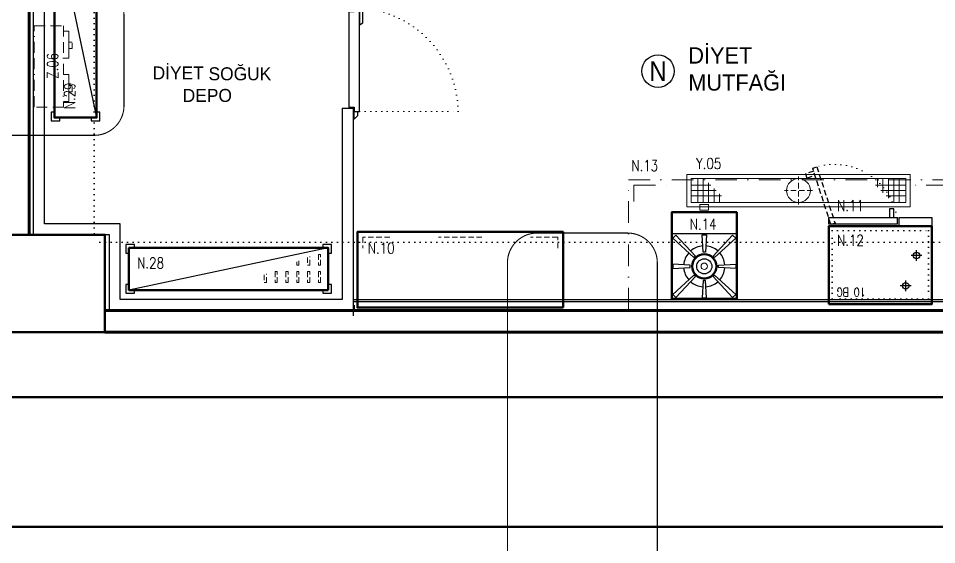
# Model space of a CAD drawing. Extents: x -228812 to 45006, y -308075 to -42938.
# Drawn here: x 30803 to 31651, y -48713 to -48227 of the extents above; entities that cross this region are included whole.
import ezdxf
from ezdxf.enums import TextEntityAlignment as Align

# ---------------------------------------------------------------- set-up
doc = ezdxf.new("R2010")
doc.units = 0
doc.header["$LTSCALE"] = 20
for name, pattern in [('( Hidden )', [0.375, 0.25, -0.125]), ('BORDER', [1.75, 0.5, -0.25, 0.5, -0.25, 0, -0.25]), ('DASHDOTX2', [2, 1, -0.5, 0, -0.5]), ('DASHED2', [0.375, 0.25, -0.125]), ('DOT', [0.25, 0, -0.25]), ('HIDDEN', [0.375, 0.25, -0.125])]:
    doc.linetypes.add(name, pattern=pattern)
doc.layers.get('0').update_dxf_attribs({"linetype": 'CONTINUOUS', "lineweight": 15})
doc.layers.get('DEFPOINTS').update_dxf_attribs({"linetype": 'CONTINUOUS'})
for name, color, linetype, lineweight in [('-DWG_ANA', 7, 'CONTINUOUS', 50), ('-DWG_DETAY1', 7, 'CONTINUOUS', 25), ('-DWG_DETAY2', 7, 'CONTINUOUS', 15), ('-DWG_DETAY4', 7, 'DOT', 18), ('-dwg_sdepo', 7, 'BORDER', 9), ('DUVAR', 7, 'CONTINUOUS', 60), ('DVL-C', 7, 'DASHDOTX2', 20), ('kapi-acilis', 43, 'DOT', 15), ('KOLON', 7, 'CONTINUOUS', 50), ('NO', 7, 'CONTINUOUS', 30), ('PLAN', 253, 'CONTINUOUS', 15), ('s-depo', 140, 'CONTINUOUS', 25), ('yerizg-a', 7, 'CONTINUOUS', 15), ('yerizg-b', 7, 'CONTINUOUS', 9)]:
    doc.layers.add(name, color=color, linetype=linetype, lineweight=lineweight)
for name, color, linetype in [('BL-N', 30, 'CONTINUOUS'), ('BL-Y', 144, 'CONTINUOUS'), ('BL-Z', 117, 'CONTINUOUS'), ('DETAY REFERASI', 7, 'CONTINUOUS'), ('KIRIS', 9, 'DOT'), ('SDNO', 7, 'CONTINUOUS'), ('SIVA', 7, 'CONTINUOUS'), ('YAZI', 170, 'CONTINUOUS'), ('yazi-blk', 7, 'CONTINUOUS'), ('YAZI_BLM_1', 7, 'CONTINUOUS'), ('YAZI_BLM_2', 10, 'CONTINUOUS'), ('YRNO', 7, 'CONTINUOUS')]:
    doc.layers.add(name, color=color, linetype=linetype)
doc.styles.add('BLM_YAZI', font='stylu.ttf', dxfattribs={"width": 0.8})
doc.styles.add('ROMANS', font='romans.shx', dxfattribs={"width": 0.8})
doc.styles.add('TROMANS', font='romanstw.shx', dxfattribs={"width": 0.8})
doc.styles.add('YAZI', font='times.ttf')
doc.dimstyles.new('BIRIM ADI', dxfattribs={"dimtxt": 30, "dimasz": 50, "dimexe": 25, "dimexo": 40, "dimgap": 15, "dimtad": 0, "dimtxsty": 'YAZI', "dimblk": 'OBLIQUE', "dimcen": 50, "dimadec": 0, "dimazin": 0, "dimtfac": 1, "dimtmove": 0, "dimatfit": 3, "dimfxl": 150, "dimfxlon": 1, "dimarcsym": 0})

# ---------------------------------------------------------------- blocks, each defined once
blk = doc.blocks.new('_OBLIQUE')
at = {"color": 0, "linetype": 'ByBlock'}
blk.add_line((-0.5, -0.5), (0.5, 0.5), dxfattribs=at)
blk = doc.blocks.new('*D9220')
at = {"layer": 'DEFPOINTS', "color": 0, "linetype": 'Continuous'}
for p in [(33757.87, -48516.5), (30622.87, -48686.5), (33757.87, -48941.63)]:
    blk.add_point(p, dxfattribs=at)
at = {"layer": 'YAZI', "color": 0, "lineweight": -2, "ltscale": 0.5}
for p, q in [((30622.87, -48791.63), (30622.87, -48966.63)), ((33757.87, -48791.63), (33757.87, -48966.63)), ((30622.87, -48941.63), (31978.07, -48941.63)), ((33757.87, -48941.63), (32402.68, -48941.63))]:
    blk.add_line(p, q, dxfattribs=at)
at = {"layer": 'YAZI', "color": 0, "linetype": 'Continuous', "lineweight": -2, "xscale": 50, "yscale": 50, "zscale": 50, "rotation": 180}
blk.add_blockref('_OBLIQUE', (30622.87, -48941.63), dxfattribs=at)
at = {"layer": 'YAZI', "color": 0, "linetype": 'Continuous', "lineweight": -2, "xscale": 50, "yscale": 50, "zscale": 50}
blk.add_blockref('_OBLIQUE', (33757.87, -48941.63), dxfattribs=at)
at = {"layer": 'YAZI', "color": 0, "linetype": 'Continuous', "insert": (32190.37, -48941.63), "char_height": 30, "attachment_point": 5, "style": 'YAZI'}
blk.add_mtext('MERKEZI MUTFAK ', dxfattribs=at)
blk = doc.blocks.new('KOLON90')
at = {"layer": 'KOLON', "color": 4}
blk.add_lwpolyline([(-45, 45), (45, 45), (45, -45), (-45, -45)], close=True, dxfattribs=at)
blk = doc.blocks.new('J-KS09r')
at = {"layer": 'kapi-acilis', "linetype": 'DOT'}
blk.add_lwpolyline([(3, 11), (3, 107)], dxfattribs=at)
blk.add_arc((4.16, 9.84), 97.16, 90.68143, 179.31857, dxfattribs=at)
at = {"layer": 's-depo', "linetype": 'Continuous'}
for points in [[(-77, 16), (-79, 19), (-94, 19), (-96, 17), (-97, 11), (-93, 11), (-93, 16)], [(-1, 11), (3, 11), (3, 16), (-93, 16), (-93, 11), (-89, 11), (-89, 6), (-1, 6), (-1, 11)], [(3, 14), (7, 14), (10, 11), (3, 11)]]:
    blk.add_lwpolyline(points, close=True, dxfattribs=at)
blk = doc.blocks.new('INP194')
at = {"layer": '-DWG_ANA', "color": 0}
blk.add_lwpolyline([(3, -3), (187, -3), (187, -42), (3, -42)], close=True, dxfattribs=at)
at = {"layer": '-DWG_DETAY1', "color": 0}
for points in [[(3, -3), (8, -3), (8, 0), (0, 0), (0, -8), (3, -8)], [(187, -3), (187, -8), (190, -8), (190, 0), (182, 0), (182, -3)], [(3, -42), (3, -37), (0, -37), (0, -45), (8, -45), (8, -42)], [(187, -42), (182, -42), (182, -45), (190, -45), (190, -37), (187, -37)]]:
    blk.add_lwpolyline(points, close=True, dxfattribs=at)
blk.add_lwpolyline([(3, -42), (187, -3)], dxfattribs=at)
at = {"layer": '-DWG_DETAY2', "color": 0, "linetype": 'HIDDEN'}
for points in [[(10, -10), (10, -20), (12, -20), (12, -10)], [(20, -10), (20, -20), (22, -20), (22, -10)], [(30, -10), (30, -20), (32, -20), (32, -10)], [(40, -10), (40, -20), (42, -20), (42, -10)], [(50, -10), (50, -20), (52, -20), (52, -10)], [(10, -26), (10, -36), (12, -36), (12, -26)]]:
    blk.add_lwpolyline(points, close=True, dxfattribs=at)
for points in [[(62, -17), (62, -10), (60, -10), (60, -18)], [(22, -33), (22, -26), (20, -26), (20, -34)], [(32, -29), (32, -26), (30, -26), (30, -30)]]:
    blk.add_lwpolyline(points, dxfattribs=at)
at = {"layer": 'NO', "linetype": 'Continuous', "style": 'ROMANS', "width": 0.8}
blk.add_attdef('NO', text='', height=10, dxfattribs=at).set_placement((167, -28), align=Align.MIDDLE)
blk = doc.blocks.new('1-OG6')
at = {"layer": '-DWG_DETAY1', "color": 0}
for points in [[(-30, 30), (-30, -30), (30, -30), (30, 30)], [(-8.11, 9.46), (-9.51, 8.04), (-29, 26), (-26.18, 28.84)], [(-1, 13), (1, 13), (2, 29), (-2, 29)], [(8.11, 9.46), (9.51, 8.04), (29, 26), (26.18, 28.84)], [(-13, 1), (-13, -1), (-29, -2), (-29, 2)], [(13, 1), (13, -1), (29, -2), (29, 2)], [(-8.11, -9.46), (-9.51, -8.04), (-29, -26), (-26.18, -28.84)], [(8.11, -9.46), (9.51, -8.04), (29, -26), (26.18, -28.84)], [(-1, -13), (1, -13), (2, -29), (-2, -29)]]:
    blk.add_lwpolyline(points, close=True, dxfattribs=at)
for points in [[(-1.44, 18.95, 0.162747), (-12.55, 14.27, 0.162747)], [(12.55, 14.27, 0.162747), (1.44, 18.95, 0.162747)], [(-14.36, 12.44, 0.160919), (-18.95, 1.44, 0.160919)], [(18.95, 1.44, 0.160919), (14.36, 12.44, 0.160919)], [(-18.95, -1.44, 0.160919), (-14.36, -12.44, 0.160919)], [(14.36, -12.44, 0.160919), (18.95, -1.44, 0.160919)], [(-12.55, -14.27, 0.162747), (-1.44, -18.95, 0.162747)], [(1.44, -18.95, 0.162747), (12.55, -14.27, 0.162747)]]:
    blk.add_lwpolyline(points, format="xyb", dxfattribs=at)
blk.add_circle((0, 0), 7, dxfattribs=at)
at = {"layer": '-DWG_DETAY2', "color": 0}
blk.add_circle((0, 0), 3, dxfattribs=at)
blk = doc.blocks.new('1YD200')
at = {"layer": '-DWG_ANA', "color": 0}
blk.add_lwpolyline([(0, 0), (60, 0), (60, -80), (0, -80)], close=True, dxfattribs=at)
blk.add_circle((30, -30), 11.18, dxfattribs=at)
at = {"layer": '-DWG_DETAY2', "color": 0}
blk.add_lwpolyline([(26, -82), (34, -82), (34, -87), (26, -87)], close=True, dxfattribs=at)
at = {"layer": 'PLAN', "color": 0, "linetype": 'Continuous'}
blk.add_blockref('1-OG6', (30, -30), dxfattribs=at)
at = {"layer": 'NO', "linetype": 'Continuous', "style": 'ROMANS', "width": 0.8}
blk.add_attdef('NO', text='', height=10, dxfattribs=at).set_placement((31, -69), align=Align.MIDDLE)
blk = doc.blocks.new('DDF303')
at = {"layer": 'DVL-C', "color": 0}
blk.add_lwpolyline([(0, 0), (300, 0), (300, -120), (0, -120)], close=True, dxfattribs=at)
for points in [[(5, -100), (5, -115), (40, -115)], [(295, -100), (295, -115), (260, -115)]]:
    blk.add_lwpolyline(points, dxfattribs=at)
at = {"layer": 'NO', "linetype": 'Continuous', "style": 'ROMANS', "width": 0.8}
blk.add_attdef('NO', text='', height=10, dxfattribs=at).set_placement((285, -133), align=Align.MIDDLE)
blk = doc.blocks.new('jb-tn2')
at = {"layer": 'YAZI_BLM_1'}
blk.add_circle((0, 0), 15, dxfattribs=at)
at = {"layer": 'YAZI_BLM_1', "style": 'BLM_YAZI'}
for s, p in [('DİYET', (28, 7)), ('MUTFAĞI', (28, -18))]:
    blk.add_text(s, height=15, dxfattribs=at).set_placement(p)
at = {"layer": 'YAZI_BLM_2', "style": 'BLM_YAZI', "width": 0.9}
blk.add_text('N', height=18, dxfattribs=at).set_placement((0, 0), align=Align.MIDDLE)
blk = doc.blocks.new('FBG010')
at = {"layer": '-DWG_ANA', "color": 0}
blk.add_lwpolyline([(95, 0), (95, -72), (0, -72), (0, 0)], close=True, dxfattribs=at)
at = {"layer": '-DWG_DETAY1', "color": 0}
blk.add_line((32, -72), (30, -72), dxfattribs=at)
for points in [[(24, -12), (24, -22)], [(19, -17), (29, -17)], [(14, -40), (14, -50)], [(9, -45), (19, -45)], [(30, -72), (30, -80), (0, -80), (0, -72)], [(35, -80), (35, -88), (39, -88), (39, -80)]]:
    blk.add_lwpolyline(points, dxfattribs=at)
blk.add_lwpolyline([(95, -80), (32, -80), (32, -74), (95, -74)], close=True, dxfattribs=at)
at = {"layer": '-DWG_DETAY1', "color": 0, "linetype": 'HIDDEN'}
blk.add_lwpolyline([(93, -73.52), (109.9, -125.75), (106.11, -127.03), (89.21, -74.79)], close=True, dxfattribs=at)
blk.add_lwpolyline([(108.94, -122.91), (116.52, -120.36), (115.25, -116.56), (107.67, -119.12)], dxfattribs=at)
at = {"layer": '-DWG_DETAY1', "color": 0}
for centre in [(24, -17), (14, -45)]:
    blk.add_circle(centre, 3, dxfattribs=at)
at = {"layer": '-DWG_DETAY4', "color": 0}
blk.add_arc((90.03, -70.4), 58.81, 189.39761, 285.76026, dxfattribs=at)
at = {"layer": 'NO', "linetype": 'Continuous', "style": 'ROMANS', "width": 0.8}
blk.add_attdef('NO', text='', height=10, dxfattribs=at).set_placement((75, -59), align=Align.MIDDLE)
at = {"layer": 'yazi-blk', "color": 0, "style": 'TROMANS', "width": 0.8}
blk.add_text('10 BG', height=8, dxfattribs=at).set_placement((61, -15))
blk = doc.blocks.new('fga100k')
at = {"layer": '-DWG_DETAY1', "color": 0, "linetype": 'DOT'}
blk.add_lwpolyline([(3, -5), (92, -5), (92, -68), (3, -68)], close=True, dxfattribs=at)
at = {"layer": 'NO', "linetype": 'Continuous', "style": 'ROMANS', "width": 0.8}
blk.add_attdef('NO', text='', height=10, dxfattribs=at).set_placement((75, -91), align=Align.MIDDLE)
blk = doc.blocks.new('Y-SIFON')
at = {"layer": 'yerizg-a', "color": 0, "linetype": 'Continuous'}
blk.add_circle((0, 0), 11, dxfattribs=at)
at = {"layer": 'yerizg-b', "color": 0, "linetype": 'DASHED2'}
for points in [[(0, 13), (0, -13)], [(-13, 0), (13, 0)]]:
    blk.add_lwpolyline(points, dxfattribs=at)
blk = doc.blocks.new('1BS-SYK320A')
at = {"layer": 'yerizg-a', "color": 0}
blk.add_lwpolyline([(0, 0), (206, 0), (206, -30), (0, -30)], close=True, dxfattribs=at)
at = {"layer": 'yerizg-b', "color": 0}
for p, q in [((10, -26), (10, -4)), ((15, -4), (15, -26)), ((20, -26), (20, -8)), ((176, -4), (176, -12)), ((181, -4), (181, -17)), ((186, -4), (186, -22)), ((191, -26), (191, -4)), ((196, -4), (196, -26)), ((4, -10), (22, -10)), ((4, -15), (27, -15)), ((25, -26), (25, -13)), ((202, -10), (174, -10)), ((202, -15), (179, -15)), ((4, -20), (32, -20)), ((30, -26), (30, -18)), ((202, -20), (184, -20))]:
    blk.add_line(p, q, dxfattribs=at)
blk.add_lwpolyline([(4, -4), (202, -4), (202, -26), (4, -26)], close=True, dxfattribs=at)
at = {"layer": 'PLAN', "color": 0, "linetype": 'Continuous'}
blk.add_blockref('Y-SIFON', (103, -15), dxfattribs=at)
at = {"layer": 'YRNO', "linetype": 'Continuous', "style": 'ROMANS', "width": 0.8}
blk.add_attdef('YRNO', text='', height=10, dxfattribs=at).set_placement((186, -40), align=Align.MIDDLE)
blk = doc.blocks.new('T_190')
at = {"layer": '-DWG_ANA', "color": 0}
blk.add_lwpolyline([(0, 0), (190, 0), (190, -70), (0, -70)], close=True, dxfattribs=at)
blk = doc.blocks.new('T_R19')
at = {"layer": '-DWG_DETAY2', "color": 0, "linetype": 'HIDDEN'}
for points in [[(5, 15), (5, 5), (30, 5)], [(160, 5), (185, 5), (185, 15)], [(75, 5), (115, 5)]]:
    blk.add_lwpolyline(points, dxfattribs=at)
blk = doc.blocks.new('TCA190-S')
at = {"layer": 'PLAN', "color": 0, "linetype": 'Continuous'}
for name, p in [('T_190', (0, 0)), ('T_R19', (0, -70))]:
    blk.add_blockref(name, p, dxfattribs=at)
at = {"layer": 'NO', "linetype": 'Continuous', "style": 'ROMANS', "width": 0.8}
blk.add_attdef('NO', text='', height=10, dxfattribs=at).set_placement((168, -55), align=Align.MIDDLE)
blk = doc.blocks.new('INP194-K')
at = {"layer": '-DWG_ANA', "color": 0}
blk.add_lwpolyline([(3, -3), (187, -3), (187, -42), (3, -42)], close=True, dxfattribs=at)
at = {"layer": '-DWG_DETAY1', "color": 0}
for points in [[(3, -3), (8, -3), (8, 0), (0, 0), (0, -8), (3, -8)], [(187, -3), (187, -8), (190, -8), (190, 0), (182, 0), (182, -3)], [(3, -42), (3, -37), (0, -37), (0, -45), (8, -45), (8, -42)], [(187, -42), (182, -42), (182, -45), (190, -45), (190, -37), (187, -37)]]:
    blk.add_lwpolyline(points, close=True, dxfattribs=at)
blk.add_lwpolyline([(3, -42), (187, -3)], dxfattribs=at)
at = {"layer": '-DWG_DETAY2', "color": 0, "linetype": 'HIDDEN'}
for points in [[(10, -10), (10, -20), (12, -20), (12, -10)], [(20, -10), (20, -20), (22, -20), (22, -10)], [(30, -10), (30, -20), (32, -20), (32, -10)], [(40, -10), (40, -20), (42, -20), (42, -10)], [(50, -10), (50, -20), (52, -20), (52, -10)], [(10, -26), (10, -36), (12, -36), (12, -26)]]:
    blk.add_lwpolyline(points, close=True, dxfattribs=at)
for points in [[(62, -17), (62, -10), (60, -10), (60, -18)], [(22, -33), (22, -26), (20, -26), (20, -34)], [(32, -29), (32, -26), (30, -26), (30, -30)]]:
    blk.add_lwpolyline(points, dxfattribs=at)
at = {"layer": 'NO', "linetype": 'Continuous', "style": 'ROMANS', "width": 0.8}
blk.add_attdef('NO', text='', height=10, dxfattribs=at).set_placement((167, -28), align=Align.MIDDLE)
blk = doc.blocks.new('1br-pc1nh')
at = {"layer": '-dwg_sdepo', "color": 0, "lineweight": 0}
blk.add_lwpolyline([(75, -27), (0, -27), (0, 0), (75, 0)], close=True, dxfattribs=at)
for points in [[(5, -27), (5, -32), (30, -32), (30, -27)], [(22.87, -32), (12.87, -32)], [(45, -27), (45, -32), (70, -32), (70, -27)]]:
    blk.add_lwpolyline(points, dxfattribs=at)
at = {"layer": '-dwg_sdepo', "color": 0, "linetype": 'DASHED2'}
for points in [[(14, -32), (14, -35), (20, -35), (20, -32)], [(54, -32), (54, -35), (60, -35), (60, -32)]]:
    blk.add_lwpolyline(points, close=True, dxfattribs=at)
at = {"layer": 'SDNO', "linetype": 'Continuous', "style": 'ROMANS', "width": 0.8}
blk.add_attdef('SDNO', text='', height=10, dxfattribs=at).set_placement((38, -17), align=Align.MIDDLE)

msp = doc.modelspace()

# ---------------------------------------------------------------- linework, layer by layer
at = {"layer": 'DEFPOINTS', "color": 7, "linetype": '( Hidden )'}
msp.add_line((30792.874, -48516.5), (33757.865, -48516.5), dxfattribs=at)
at = {"layer": 'DETAY REFERASI', "color": 7, "linetype": '( Hidden )', "ltscale": 0.5, "const_width": 1}
for points in [[(30550.933, -48307.113), (30550.933, -48223.661, -0.4142136), (30578.433, -48196.161), (30872.948, -48196.161, -0.4142136), (30900.448, -48223.661), (30900.448, -48307.113, -0.4142136), (30872.948, -48334.613), (30578.433, -48334.613, -0.4142136)], [(31365.487, -48774.388), (31282.035, -48774.388, -0.4142136), (31254.535, -48746.888), (31254.535, -48452.374, -0.4142136), (31282.035, -48424.874), (31365.487, -48424.874, -0.4142136), (31392.987, -48452.374), (31392.987, -48746.888, -0.4142136)]]:
    msp.add_lwpolyline(points, format="xyb", close=True, dxfattribs=at)
at = {"layer": 'DUVAR', "color": 2, "ltscale": 0.5}
for p, q in [((30812.874, -48094), (30812.874, -48426.5)), ((31667.874, -48496.5), (30882.874, -48496.5)), ((31667.874, -48516.5), (30882.874, -48516.5))]:
    msp.add_line(p, q, dxfattribs=at)
at = {"layer": 'KIRIS', "color": 251}
for p, q in [((30872.874, -47731.5), (30872.874, -48426.5)), ((30878.258, -48433.273), (31663.258, -48433.273)), ((30882.874, -48516.5), (31667.874, -48516.5))]:
    msp.add_line(p, q, dxfattribs=at)
at = {"layer": 'KOLON', "color": 4, "ltscale": 5}
for p, q in [((30732.874, -48576.5), (33622.865, -48576.5)), ((33622.865, -48696.5), (30632.875, -48696.5))]:
    msp.add_line(p, q, dxfattribs=at)
at = {"layer": 's-depo'}
for p, q in [((30816.944, -48426.394), (30816.944, -48103.894)), ((30826.944, -48416.394), (30826.944, -48113.894)), ((31101.944, -48309.599), (31101.944, -48486.394)), ((31111.944, -48309.599), (31111.944, -48496.394)), ((31111.944, -48309.599), (31111.944, -48501.394)), ((30896.944, -48416.394), (30826.944, -48416.394)), ((30896.944, -48486.394), (30896.944, -48416.394)), ((30886.944, -48426.394), (30816.944, -48426.394)), ((30886.944, -48496.394), (30886.944, -48426.394)), ((31101.944, -48486.394), (30896.944, -48486.394)), ((31111.944, -48496.394), (30886.944, -48496.394))]:
    msp.add_line(p, q, dxfattribs=at)
at = {"layer": 's-depo', "linetype": 'Continuous'}
msp.add_line((31101.944, -48309.599), (31111.944, -48309.599), dxfattribs=at)
at = {"layer": 'SIVA', "color": 1}
msp.add_line((31112.874, -48491.5), (31112.874, -48496.5), dxfattribs=at)
for points in [[(31942.874, -48486.5), (31767.874, -48486.5), (31767.874, -48416.5), (31657.874, -48416.5), (31657.874, -48486.5), (31112.874, -48486.5)], [(31942.874, -48488.5), (31765.874, -48488.5), (31765.874, -48418.5), (31659.874, -48418.5), (31659.874, -48488.5), (31112.874, -48488.5)]]:
    msp.add_lwpolyline(points, dxfattribs=at)

# ---------------------------------------------------------------- block references
at = {"linetype": 'Continuous', "rotation": 270}
msp.add_blockref('J-KS09r', (31101.944, -48309.599), dxfattribs=at)
at = {"linetype": 'Continuous'}
msp.add_blockref('jb-tn2', (31393.608, -48275.276), dxfattribs=at)
at = {"layer": 'BL-N', "linetype": 'Continuous'}
ref = msp.add_blockref('INP194', (30878.183, -48131.14), dxfattribs=dict(at, rotation=270))
ref.add_attrib('NO', 'N.29', dxfattribs={"layer": 'NO', "linetype": 'Continuous', "height": 10, "rotation": 90, "style": 'ROMANS', "width": 0.8}).set_placement((30850.183, -48298.14), align=Align.MIDDLE)
ref = msp.add_blockref('DDF303', (31666.347, -48495.641), dxfattribs=dict(at, rotation=180))
ref.add_attrib('NO', 'N.13', dxfattribs={"layer": 'NO', "linetype": 'Continuous', "height": 10, "style": 'ROMANS', "width": 0.8}).set_placement((31381.347, -48362.641), align=Align.MIDDLE)
ref = msp.add_blockref('FBG010', (31646.347, -48490.641), dxfattribs=dict(at, rotation=180))
ref.add_attrib('NO', 'N.12', dxfattribs={"layer": 'NO', "linetype": 'Continuous', "height": 10, "style": 'ROMANS', "width": 0.8}).set_placement((31571.347, -48431.641), align=Align.MIDDLE)
ref = msp.add_blockref('fga100k', (31646.347, -48490.641), dxfattribs=dict(at, rotation=180))
ref.add_attrib('NO', 'N.11', dxfattribs={"layer": 'NO', "linetype": 'Continuous', "height": 10, "style": 'ROMANS', "width": 0.8}).set_placement((31571.347, -48399.641), align=Align.MIDDLE)
ref = msp.add_blockref('1YD200', (31466.347, -48485.641), dxfattribs=dict(at, rotation=180))
ref.add_attrib('NO', 'N.14', dxfattribs={"layer": 'NO', "linetype": 'Continuous', "height": 10, "style": 'ROMANS', "width": 0.8}).set_placement((31435.347, -48416.641), align=Align.MIDDLE)
ref = msp.add_blockref('TCA190-S', (31305.96, -48493.831), dxfattribs=dict(at, rotation=180))
ref.add_attrib('NO', 'N.10', dxfattribs={"layer": 'NO', "linetype": 'Continuous', "height": 10, "style": 'ROMANS', "width": 0.8}).set_placement((31137.96, -48438.831), align=Align.MIDDLE)
ref = msp.add_blockref('INP194-K', (31092.012, -48480.57), dxfattribs=dict(at, rotation=180))
ref.add_attrib('NO', 'N.28', dxfattribs={"layer": 'NO', "linetype": 'Continuous', "height": 10, "style": 'ROMANS', "width": 0.8}).set_placement((30925.012, -48452.57), align=Align.MIDDLE)
at = {"layer": 'BL-Y', "linetype": 'Continuous'}
ref = msp.add_blockref('1BS-SYK320A', (31626.347, -48400.641), dxfattribs=dict(at, rotation=180))
ref.add_attrib('YRNO', 'Y.05', dxfattribs={"layer": 'YRNO', "linetype": 'Continuous', "height": 10, "style": 'ROMANS', "width": 0.8}).set_placement((31440.347, -48360.641), align=Align.MIDDLE)
at = {"layer": 'BL-Z', "linetype": 'Continuous', "rotation": 90}
msp.add_blockref('1br-pc1nh', (30817.582, -48308.427), dxfattribs=at).add_auto_attribs({'SDNO': 'Z.06'})
at = {"layer": 'KOLON', "color": 1}
msp.add_blockref('KOLON90', (30837.874, -48471.5), dxfattribs=at)

# ---------------------------------------------------------------- texts
at = {"layer": 'YAZI_BLM_1', "style": 'BLM_YAZI'}
for s, p in [('DİYET', (30926.882, -48282.928)), ('SOĞUK', (30978.499, -48283.738)), ('DEPO', (30954.646, -48303.738))]:
    msp.add_text(s, height=12, dxfattribs=at).set_placement(p)

# ---------------------------------------------------------------- dimensions: what is measured, and where the dimension line sits
at = {"layer": 'YAZI', "ltscale": 0.5}
dim = msp.add_linear_dim(base=(33757.874, -48941.633), p1=(30622.874, -48686.5), p2=(33757.874, -48516.5), text='MERKEZI MUTFAK ', dimstyle='BIRIM ADI', dxfattribs=at)
dim.commit()
dim.dimension.update_dxf_attribs({"geometry": '*D9220', "text_midpoint": (32190.374, -48941.633)})

doc.saveas('drawing.dxf')
